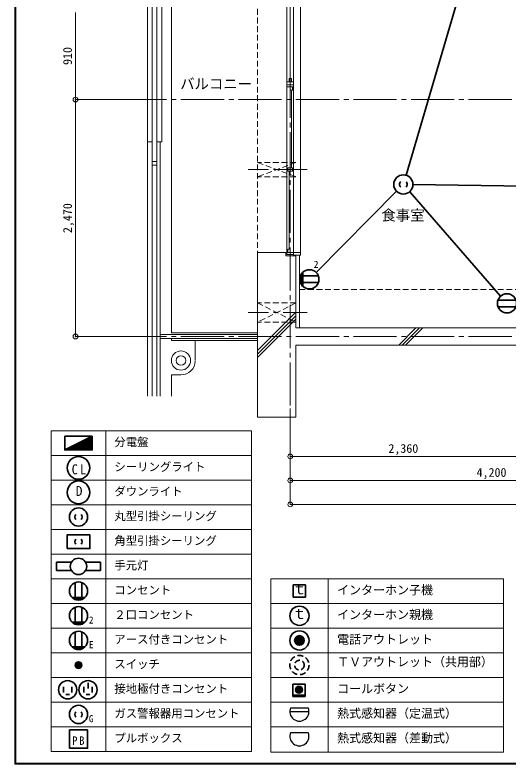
# Model space of a CAD drawing. Units: millimetres at full size, sheet at 1:50. Extents: x -9674 to 9699, y -6794 to 6791.
# Drawn here: x -9674 to -4531, y -6794 to 1015 of the extents above; entities that cross this region are included whole.
import ezdxf
from ezdxf.enums import TextEntityAlignment as Align

# ---------------------------------------------------------------- set-up
doc = ezdxf.new("R2010")
doc.units = ezdxf.units.MM
doc.header["$LTSCALE"] = 50
doc.header["$PDMODE"] = 32
doc.header["$PDSIZE"] = 50
for name, pattern in [('CHAIN1', [8, 5, -1, 1, -1]), ('CHAIN2', [12, 9, -1, 1, -1]), ('DASHED1', [1.8, 1.2, -0.6])]:
    doc.linetypes.add(name, pattern=pattern)
for name, color, linetype, lineweight in [('0-0_図面枠', 7, 'Continuous', 9), ('1-0_芯', 134, 'CHAIN2', 9), ('1-1_躯体', 134, 'Continuous', 9), ('1-3_建具', 134, 'Continuous', 9), ('1-6_ﾊﾞﾙｺﾆｰ・階段', 134, 'Continuous', 9), ('1-7_その他', 134, 'DASHED1', 9), ('1-8_ハッチ', 134, 'Continuous', 9), ('1-B_寸法', 134, 'Continuous', 9), ('1-C_梁', 134, 'DASHED1', 9), ('2-0_芯', 2, 'Continuous', 35), ('2-E', 2, 'Continuous', 35), ('3-3', 1, 'Continuous', 25)]:
    doc.layers.add(name, color=color, linetype=linetype, lineweight=lineweight)
doc.layers.add('1-A_文字', color=134, linetype='Continuous')
doc.styles.add('ＭＳ ゴシック', font='')
doc.styles.get('ＭＳ ゴシック').set_extended_font_data('MS Gothic')

msp = doc.modelspace()

# ---------------------------------------------------------------- linework, layer by layer
at = {"layer": '0-0_図面枠'}
for p, q in [((-9673.92, 6791.43), (-9673.92, -6793.93)), ((-9672.16, 6789.66), (-9672.16, -6792.16)), ((-9670.4, 6787.9), (-9670.4, -6790.4)), ((-9668.64, -6788.64), (-9668.64, 6786.14)), ((-9666.87, 6784.38), (-9666.87, -6786.88)), ((-9665.11, 6782.61), (-9665.11, -6785.11)), ((-9663.35, 6780.85), (-9663.35, -6783.35)), ((-9673.92, -6793.93), (9698.92, -6793.93)), ((-9672.16, -6792.16), (9697.16, -6792.16)), ((-9670.4, -6790.4), (9695.4, -6790.4)), ((9693.64, -6788.64), (-9668.64, -6788.64)), ((-9666.87, -6786.88), (9691.87, -6786.88)), ((-9665.11, -6785.11), (9690.11, -6785.11)), ((-9663.35, -6783.35), (9688.35, -6783.35))]:
    msp.add_line(p, q, dxfattribs=at)
at = {"layer": '1-0_芯'}
for p, q in [((-6802.71, 4592.91), (-6802.71, -3087.09)), ((-8542.71, 132.91), (8067.29, 132.91)), ((-8542.71, -2337.09), (8067.29, -2337.09))]:
    msp.add_line(p, q, dxfattribs=at)
at = {"layer": '1-1_躯体'}
for p, q in [((-6847.71, -1497.09), (-6847.71, -1462.09)), ((-6742.71, -1497.09), (-6847.71, -1497.09)), ((-6742.71, -1497.09), (-6742.71, -2247.09)), ((5957.29, -2247.09), (-6742.71, -2247.09)), ((5957.29, -2427.09), (-6742.71, -2427.09)), ((-6742.71, -2427.09), (-6742.71, -3177.09)), ((-7142.71, -3177.09), (-6742.71, -3177.09))]:
    msp.add_line(p, q, dxfattribs=at)
msp.add_lwpolyline([(-6847.71, -1462.09), (-7142.71, -1462.09), (-7142.71, -3177.09)], dxfattribs=at)
at = {"layer": '1-3_建具'}
for p, q in [((-6695.71, 2967.91), (-6695.71, -1462.09)), ((-6837.71, 332.91), (-6837.71, 1172.91)), ((-6767.71, 332.91), (-6767.71, 1172.91)), ((-6802.71, 1152.91), (-6802.71, 352.91)), ((-6837.71, 332.91), (-6837.71, 252.91)), ((-6767.71, 317.91), (-6837.71, 317.91)), ((-6790.71, 352.91), (-6814.71, 352.91)), ((-6814.71, 352.91), (-6814.71, 317.91)), ((-6790.71, 352.91), (-6790.71, 317.91)), ((-6767.71, 252.91), (-6767.71, 332.91)), ((-6837.71, 287.91), (-6767.71, 287.91)), ((-6767.71, 267.91), (-6837.71, 267.91)), ((-6837.71, -1447.09), (-6837.71, 252.91)), ((-6802.71, 232.91), (-6802.71, 267.91)), ((-6778.71, 232.91), (-6778.71, 267.91)), ((-6767.71, -1447.09), (-6767.71, 252.91)), ((-6778.71, 232.91), (-6802.71, 232.91)), ((-6790.71, 232.91), (-6790.71, -579.59)), ((-6941.19, -597.09), (-6664.23, -597.09)), ((-6826.71, -614.59), (-6826.71, -579.59)), ((-6778.71, -614.59), (-6826.71, -614.59)), ((-6814.71, -1427.09), (-6814.71, -614.59)), ((-6802.71, -614.59), (-6802.71, -579.59)), ((-6837.71, -1482.09), (-6837.71, -1447.09)), ((-6767.71, -1462.09), (-6837.71, -1462.09)), ((-6837.71, -1482.09), (-6767.71, -1482.09)), ((-6826.71, -1427.09), (-6802.71, -1427.09)), ((-6826.71, -1427.09), (-6826.71, -1462.09)), ((-6802.71, -1427.09), (-6802.71, -1462.09)), ((-6767.71, -1447.09), (-6767.71, -1462.09)), ((-6767.71, -1487.09), (-6767.71, -1462.09)), ((-6695.71, -1487.09), (-6767.71, -1487.09))]:
    msp.add_line(p, q, dxfattribs=at)
for points in [[(-6778.71, -614.59), (-6778.71, -579.59), (-6826.71, -579.59)], [(-6695.71, -1487.09), (-6695.71, -1462.09), (-6767.71, -1462.09)]]:
    msp.add_lwpolyline(points, dxfattribs=at)
at = {"layer": '1-6_ﾊﾞﾙｺﾆｰ・階段'}
for p, q in [((-8142.71, -307.09), (-8142.71, 2997.38)), ((-8042.71, -2297.09), (-8042.71, 2966.68)), ((-8292.71, -2959.72), (-8292.71, 2792.91)), ((-8242.71, -2959.72), (-8242.71, 2792.91)), ((-8192.71, -2959.72), (-8192.71, 2792.91)), ((-8292.71, -307.09), (-8242.71, -307.09)), ((-8192.71, -307.09), (-8142.71, -307.09)), ((-8157.71, -2959.72), (-8157.71, -307.09)), ((-8242.71, -512.09), (-8192.71, -512.09)), ((-8242.71, -552.09), (-8192.71, -552.09)), ((-7142.71, -2317.09), (-8157.71, -2317.09)), ((-7142.71, -2297.09), (-8042.71, -2297.09)), ((-7142.71, -2357.09), (-8157.71, -2357.09)), ((-8042.71, -2377.09), (-8042.71, -2357.09)), ((-7142.71, -2377.09), (-8042.71, -2377.09)), ((-7792.71, -2587.09), (-7792.71, -2377.09))]:
    msp.add_line(p, q, dxfattribs=at)
msp.add_lwpolyline([(-7942.71, -2737.09), (-8042.71, -2737.09), (-8042.71, -2959.72)], dxfattribs=at)
for radius in [100, 50]:
    msp.add_circle((-7942.71, -2587.09), radius, dxfattribs=at)
msp.add_arc((-7942.71, -2587.09), 150, 270, 357.77329, dxfattribs=at)
at = {"layer": '1-7_その他'}
for p, q in [((-6742.71, -522.09), (-7142.71, -522.09)), ((-6742.71, -522.09), (-7142.71, -672.09)), ((-7142.71, -522.09), (-6742.71, -672.09)), ((-6742.71, -672.09), (-7142.71, -672.09)), ((-6742.71, -1987.09), (-7142.71, -1987.09)), ((-7142.71, -1987.09), (-6742.71, -2187.09)), ((-6742.71, -1987.09), (-7142.71, -2187.09)), ((-6742.71, -2187.09), (-7142.71, -2187.09))]:
    msp.add_line(p, q, dxfattribs=at)
at = {"layer": '1-7_その他', "linetype": 'CHAIN1'}
for p, q in [((-6627.71, -597.09), (-7242.71, -597.09)), ((-6627.71, -2087.09), (-7242.71, -2087.09))]:
    msp.add_line(p, q, dxfattribs=at)
at = {"layer": '1-8_ハッチ'}
for p, q in [((-6707.71, -1487.09), (-6707.71, -2247.09)), ((-7142.71, -2484.28), (-6742.71, -2084.28)), ((-7142.71, -2519.63), (-6742.71, -2119.63)), ((-7142.71, -2554.99), (-6742.71, -2154.99)), ((-5671.31, -2427.09), (-5491.31, -2247.09)), ((-5635.96, -2427.09), (-5455.96, -2247.09)), ((-5600.6, -2427.09), (-5420.6, -2247.09))]:
    msp.add_line(p, q, dxfattribs=at)
at = {"layer": '1-B_寸法'}
for p, q in [((-9042.71, 1042.91), (-9042.71, 132.91)), ((-9042.71, 132.91), (-9042.71, -2337.09)), ((-9042.71, 132.91), (-8542.71, 132.91)), ((-9042.71, -2337.09), (-8542.71, -2337.09)), ((-6802.71, -3087.09), (-6802.71, -4087.09)), ((-6802.71, -3587.09), (-4442.71, -3587.09)), ((-6802.71, -3837.09), (-2602.71, -3837.09)), ((-6802.71, -4087.09), (6297.29, -4087.09))]:
    msp.add_line(p, q, dxfattribs=at)
for p in [(-9042.71, 132.91), (-9042.71, -2337.09), (-6802.71, -3587.09), (-6802.71, -3837.09), (-6802.71, -4087.09)]:
    msp.add_point(p, dxfattribs=at)
at = {"layer": '1-C_梁'}
for p, q in [((-7142.71, 2967.91), (-7142.71, -1462.09)), ((-6707.71, -1847.09), (-4442.71, -1847.09))]:
    msp.add_line(p, q, dxfattribs=at)
at = {"layer": '2-0_芯'}
for p, q in [((-4694.41, 2410.58), (-5594.45, -655.49)), ((-5522.62, -752.72), (-3007.64, -785.17)), ((-5693.01, -822.44), (-6532.33, -1668.99)), ((-4607.91, -1915.94), (-5556.92, -826.82)), ((-6699.77, -1715.7), (-6699.77, -1764.34)), ((-6696.45, -1705.02), (-6509.06, -1705.02)), ((-6693.77, -1698.56), (-6693.77, -1781.49)), ((-6687.77, -1687.34), (-6687.77, -1792.7)), ((-6681.77, -1678.71), (-6681.77, -1801.33)), ((-6675.77, -1671.68), (-6675.77, -1808.36)), ((-6672.77, -1668.61), (-6672.77, -1811.44)), ((-6696.45, -1775.02), (-6509.06, -1775.02)), ((-4635.89, -1956.35), (-4448.5, -1956.35)), ((-4635.89, -2026.35), (-4448.5, -2026.35))]:
    msp.add_line(p, q, dxfattribs=at)
for centre, radius in [((-5622.61, -751.43), 100), ((-6602.75, -1740.02), 100.02), ((-4542.2, -1991.35), 100.02)]:
    msp.add_circle(centre, radius, dxfattribs=at)
for centre, start, end in [((-5622.53, -751.43), 134.60828, 225.39175), ((-5622.69, -751.43), 314.60828, 45.39175)]:
    msp.add_arc(centre, 40.08, start, end, dxfattribs=at)
at = {"layer": '2-E', "color": 7, "lineweight": 9}
for p, q in [((-9296.22, -3318.86), (-7206.22, -3318.86)), ((-9296.22, -3318.86), (-9296.22, -6662.63)), ((-8726.22, -3318.86), (-8726.22, -6662.63)), ((-7206.22, -3318.86), (-7206.22, -6662.63)), ((-9296.22, -3576.08), (-7206.22, -3576.08)), ((-9296.22, -3833.29), (-7206.22, -3833.29)), ((-9296.22, -4090.5), (-7206.22, -4090.5)), ((-9296.22, -4347.71), (-7206.22, -4347.71)), ((-9296.22, -4604.93), (-7206.22, -4604.93)), ((-9296.22, -4862.14), (-7206.22, -4862.14)), ((-7006.83, -4862.14), (-4579.74, -4862.14)), ((-6406.83, -4862.14), (-6406.83, -6669.39)), ((-4579.74, -4862.14), (-4579.74, -6669.39)), ((-9296.22, -5119.35), (-7206.22, -5119.35)), ((-7006.83, -5119.35), (-4579.74, -5119.35)), ((-9296.22, -5376.56), (-7206.22, -5376.56)), ((-7006.83, -5376.56), (-4579.74, -5376.56)), ((-9296.22, -5633.78), (-7206.22, -5633.78)), ((-7006.83, -5633.78), (-4579.74, -5633.78)), ((-9296.22, -5890.99), (-7206.22, -5890.99)), ((-7006.83, -5890.99), (-4579.74, -5890.99)), ((-9296.22, -6148.2), (-7206.22, -6148.2)), ((-7006.83, -6148.2), (-4579.74, -6148.2)), ((-9296.22, -6405.41), (-7206.22, -6405.41)), ((-7006.83, -6405.41), (-4579.74, -6405.41)), ((-9296.22, -6662.63), (-7206.22, -6662.63))]:
    msp.add_line(p, q, dxfattribs=at)
at = {"layer": '2-E'}
for p, q in [((-8867.19, -3375.46), (-9155.25, -3375.46)), ((-8985.3, -3434.51), (-8867.19, -3434.51)), ((-8976.66, -3430.19), (-8867.19, -3430.19)), ((-8968.02, -3425.87), (-8867.19, -3425.87)), ((-8959.38, -3421.55), (-8867.19, -3421.55)), ((-8950.74, -3417.23), (-8867.19, -3417.23)), ((-8942.1, -3412.91), (-8867.19, -3412.91)), ((-8933.46, -3408.59), (-8867.19, -3408.59)), ((-8924.82, -3404.27), (-8867.19, -3404.27)), ((-8916.18, -3399.95), (-8867.19, -3399.95)), ((-8907.54, -3395.63), (-8867.19, -3395.63)), ((-8898.9, -3391.31), (-8867.19, -3391.31)), ((-8890.26, -3386.99), (-8867.19, -3386.99)), ((-8881.62, -3382.67), (-8867.19, -3382.67)), ((-8872.98, -3378.35), (-8867.19, -3378.35)), ((-9140.82, -3512.27), (-8867.19, -3512.27)), ((-9132.18, -3507.95), (-8867.19, -3507.95)), ((-9123.54, -3503.63), (-8867.19, -3503.63)), ((-9114.9, -3499.31), (-8867.19, -3499.31)), ((-9106.26, -3494.99), (-8867.19, -3494.99)), ((-9097.62, -3490.67), (-8867.19, -3490.67)), ((-9088.98, -3486.35), (-8867.19, -3486.35)), ((-9080.34, -3482.03), (-8867.19, -3482.03)), ((-9071.7, -3477.71), (-8867.19, -3477.71)), ((-9063.06, -3473.39), (-8867.19, -3473.39)), ((-9054.42, -3469.07), (-8867.19, -3469.07)), ((-9045.78, -3464.75), (-8867.19, -3464.75)), ((-9037.14, -3460.43), (-8867.19, -3460.43)), ((-9028.5, -3456.11), (-8867.19, -3456.11)), ((-9019.86, -3451.79), (-8867.19, -3451.79)), ((-9011.22, -3447.47), (-8867.19, -3447.47)), ((-9002.58, -3443.15), (-8867.19, -3443.15)), ((-8993.94, -3438.83), (-8867.19, -3438.83)), ((-9149.46, -3516.59), (-8867.19, -3516.59)), ((-9111.22, -3519.48), (-8911.22, -3519.48)), ((-9239.26, -4690.77), (-9239.26, -4776.29)), ((-9085.27, -4690.77), (-9239.26, -4690.77)), ((-8783.17, -4690.77), (-8937.16, -4690.77)), ((-8783.17, -4776.29), (-8783.17, -4690.77)), ((-9239.26, -4776.29), (-9085.27, -4776.29)), ((-8937.16, -4776.29), (-8783.17, -4776.29)), ((-9044.47, -5079.76), (-9044.47, -4901.73)), ((-8977.97, -5079.76), (-8977.97, -4901.73)), ((-8943.37, -5057.26), (-9079.06, -5057.26)), ((-8946.29, -5060.11), (-9076.14, -5060.11)), ((-8952.97, -5065.81), (-9069.46, -5065.81)), ((-8961.17, -5071.51), (-9061.26, -5071.51)), ((-8971.83, -5077.21), (-9050.61, -5077.21)), ((-8988.11, -5082.91), (-9034.32, -5082.91)), ((-9044.47, -5336.97), (-9044.47, -5158.95)), ((-8977.97, -5336.97), (-8977.97, -5158.95)), ((-8943.37, -5314.47), (-9079.06, -5314.47)), ((-8946.29, -5317.32), (-9076.14, -5317.32)), ((-8952.97, -5323.02), (-9069.46, -5323.02)), ((-8961.17, -5328.72), (-9061.26, -5328.72)), ((-8971.83, -5334.42), (-9050.61, -5334.42)), ((-8988.11, -5340.12), (-9034.32, -5340.12)), ((-9044.47, -5594.18), (-9044.47, -5416.16)), ((-8977.97, -5594.18), (-8977.97, -5416.16)), ((-8943.37, -5571.68), (-9079.06, -5571.68)), ((-8946.29, -5574.54), (-9076.14, -5574.54)), ((-8952.97, -5580.24), (-9069.46, -5580.24)), ((-8961.17, -5585.94), (-9061.26, -5585.94)), ((-8971.83, -5591.64), (-9050.61, -5591.64)), ((-8988.11, -5597.34), (-9034.32, -5597.34)), ((-8977.01, -5762.38), (-9045.42, -5762.38)), ((-8978.25, -5753.26), (-9044.18, -5753.26)), ((-8978.25, -5771.5), (-9044.18, -5771.5)), ((-8982.28, -5744.14), (-9040.15, -5744.14)), ((-8990.69, -5735.02), (-9031.74, -5735.02)), ((-8982.28, -5780.63), (-9040.15, -5780.63)), ((-8990.69, -5789.75), (-9031.74, -5789.75)), ((-9167.08, -5989.59), (-9167.08, -6049.59)), ((-9080.93, -5989.59), (-9080.93, -6049.59)), ((-8955.08, -5989.59), (-8955.08, -6049.59)), ((-8912, -5946.52), (-8912, -6006.52)), ((-8868.93, -5989.59), (-8868.93, -6049.59)), ((-9104, -6068.93), (-9144, -6068.93)), ((-8892, -6068.93), (-8932, -6068.93)), ((-8916.22, -6439.02), (-9106.22, -6439.02)), ((-9106.22, -6439.02), (-9106.22, -6629.02))]:
    msp.add_line(p, q, dxfattribs=at)
at = {"layer": '2-E', "color": 3}
for p, q in [((-6641.83, -4925.93), (-6771.83, -4925.93)), ((-6771.83, -4925.93), (-6771.83, -5055.93)), ((-6641.83, -5055.93), (-6641.83, -4925.93)), ((-6771.83, -5055.93), (-6641.83, -5055.93)), ((-6736.83, -5465.36), (-6676.83, -5465.36)), ((-6728.63, -5460.36), (-6685.04, -5460.36)), ((-6756.83, -5505.36), (-6656.83, -5505.36)), ((-6756.58, -5500.36), (-6657.08, -5500.36)), ((-6756.58, -5510.36), (-6657.08, -5510.36)), ((-6755.82, -5495.36), (-6657.84, -5495.36)), ((-6755.82, -5515.36), (-6657.84, -5515.36)), ((-6754.53, -5490.36), (-6659.14, -5490.36)), ((-6754.53, -5520.36), (-6659.14, -5520.36)), ((-6752.66, -5485.36), (-6661.01, -5485.36)), ((-6752.66, -5525.36), (-6661.01, -5525.36)), ((-6750.13, -5480.36), (-6663.53, -5480.36)), ((-6750.13, -5530.36), (-6663.53, -5530.36)), ((-6746.83, -5475.36), (-6666.83, -5475.36)), ((-6746.83, -5535.36), (-6666.83, -5535.36)), ((-6742.54, -5470.36), (-6671.12, -5470.36)), ((-6742.54, -5540.36), (-6671.12, -5540.36)), ((-6736.83, -5545.36), (-6676.83, -5545.36)), ((-6728.63, -5550.36), (-6685.04, -5550.36)), ((-6645.36, -5959.86), (-6775.36, -5959.86)), ((-6775.36, -5959.86), (-6775.36, -6089.86)), ((-6677.5, -6009.87), (-6746.91, -6009.87)), ((-6681.75, -6000.27), (-6742.67, -6000.27)), ((-6690.6, -5990.67), (-6733.81, -5990.67)), ((-6645.36, -6089.86), (-6645.36, -5959.86)), ((-6775.36, -6074.86), (-6645.36, -6074.86)), ((-6775.36, -6079.86), (-6645.36, -6079.86)), ((-6775.36, -6084.86), (-6645.36, -6084.86)), ((-6775.36, -6089.86), (-6645.36, -6089.86)), ((-6676.2, -6019.47), (-6748.21, -6019.47)), ((-6677.5, -6029.08), (-6746.91, -6029.08)), ((-6681.75, -6038.68), (-6742.67, -6038.68)), ((-6690.6, -6048.28), (-6733.81, -6048.28))]:
    msp.add_line(p, q, dxfattribs=at)
at = {"layer": '2-E'}
for points in [[(-9155.25, -3519.48), (-8867.19, -3519.48), (-8867.19, -3375.46)], [(-9155.25, -3375.46), (-9155.25, -3519.48), (-8867.19, -3375.46)], [(-9106.22, -6629.02), (-8916.22, -6629.02), (-8916.22, -6439.02)]]:
    msp.add_lwpolyline(points, dxfattribs=at)
msp.add_lwpolyline([(-9129.97, -4547.57), (-8892.47, -4547.57), (-8892.47, -4405.07), (-9129.97, -4405.07)], close=True, dxfattribs=at)
at = {"layer": '2-E', "color": 7, "lineweight": 9}
msp.add_lwpolyline([(-7006.83, -4862.14), (-7006.83, -6669.39), (-4579.74, -6669.39)], dxfattribs=at)
at = {"layer": '2-E'}
for centre, radius in [((-9011.22, -3706.46), 118.77), ((-9011.22, -3961.89), 118.77), ((-9011.22, -4219.11), 95), ((-9011.22, -4733.53), 85.52), ((-9011.22, -4990.74), 95.02), ((-9011.22, -5247.96), 95.02), ((-9011.22, -5505.17), 95.02), ((-9011.22, -5762.38), 34.21), ((-9124, -6019.59), 95), ((-8912, -6019.59), 95), ((-9011.22, -6276.81), 95)]:
    msp.add_circle(centre, radius, dxfattribs=at)
at = {"layer": '2-E', "color": 3}
for centre, radius in [((-6706.83, -5248.14), 100), ((-6706.83, -5505.36), 100), ((-6706.83, -5505.36), 50), ((-6712.21, -6019.47), 36.01)]:
    msp.add_circle(centre, radius, dxfattribs=at)
at = {"layer": '2-E', "color": 3, "linetype": 'DASHED1'}
for radius in [100.02, 50.02]:
    msp.add_circle((-6706.83, -5762.57), radius, dxfattribs=at)
at = {"layer": '2-E'}
for centre, start, end in [((-9011.14, -4219.11), 134.60825, 225.39172), ((-9011.29, -4219.11), 314.60825, 45.39172), ((-9011.14, -4476.32), 134.60825, 225.39172), ((-9011.29, -4476.32), 314.60825, 45.39172), ((-9011.14, -6276.81), 134.60825, 225.39172), ((-9011.29, -6276.81), 314.60825, 45.39172)]:
    msp.add_arc(centre, 38.07, start, end, dxfattribs=at)
at = {"layer": '3-3'}
for p, q in [((-6806.85, -6246.8), (-6606.81, -6246.8)), ((-6798.52, -6206.79), (-6615.15, -6206.79)), ((-6798.52, -6464.01), (-6615.15, -6464.01))]:
    msp.add_line(p, q, dxfattribs=at)
for centre in [(-6706.83, -6246.79), (-6706.83, -6504)]:
    msp.add_arc(centre, 100.03, 156.4305, 23.56947, dxfattribs=at)

# ---------------------------------------------------------------- texts
at = {"layer": '1-A_文字', "style": 'ＭＳ ゴシック'}
for s, p in [('バルコニー', (-7950.9, 210.01)), ('食事室', (-5851.7, -1160.34))]:
    msp.add_text(s, height=110, dxfattribs=at).set_placement(p, align=Align.BOTTOM_LEFT)
at = {"layer": '1-B_寸法', "style": 'ＭＳ ゴシック'}
for s, p in [('910', (-9052.71, 494.16)), ('2,470', (-9052.71, -1258.34))]:
    msp.add_text(s, height=91.64, rotation=90, dxfattribs=at).set_placement(p, align=Align.BOTTOM_LEFT)
for s, p in [('2,360', (-5778.96, -3577.09)), ('4,200', (-4858.96, -3827.09))]:
    msp.add_text(s, height=91.64, dxfattribs=at).set_placement(p, align=Align.BOTTOM_LEFT)
at = {"layer": '2-0_芯', "color": 7, "style": 'ＭＳ ゴシック'}
msp.add_text('2', height=73.31, dxfattribs=at).set_placement((-6558.18, -1642.98), align=Align.BOTTOM_LEFT)
at = {"layer": '2-E', "color": 7, "style": 'ＭＳ ゴシック'}
for s, height, p in [('分電盤', 87.06, (-8637.54, -3506.84)), ('シーリングライト', 87.06, (-8637.54, -3765.83)), ('D', 104.5, (-9040.74, -4030.8)), ('ダウンライト', 87.06, (-8637.54, -4021.27)), ('丸型引掛シーリング', 87.06, (-8637.54, -4278.48)), ('角型引掛シーリング', 87.06, (-8637.54, -4535.69)), ('手元灯', 87.06, (-8637.54, -4792.91)), ('ｔ', 110, (-6781.83, -5056.86)), ('コンセント', 87.06, (-8637.54, -5050.12)), ('インターホン子機', 91.64, (-6313.49, -5053.43)), ('２口コンセント', 87.06, (-8637.54, -5307.33)), ('ｔ', 110, (-6781.83, -5314.07)), ('インターホン親機', 91.64, (-6313.49, -5310.64)), ('2', 73.31, (-8903.82, -5351)), ('アース付きコンセント', 87.06, (-8637.54, -5564.54)), ('電話アウトレット', 91.64, (-6313.49, -5567.86)), ('E', 73.31, (-8903.82, -5608.22)), ('ＴＶアウトレット（共用部）', 91.64, (-6313.49, -5802.57)), ('スイッチ', 87.06, (-8637.54, -5821.76)), ('接地極付きコンセント', 87.06, (-8637.54, -6078.97)), ('コールボタン', 91.64, (-6313.49, -6082.28)), ('ガス警報器用コンセント', 87.06, (-8637.54, -6336.18)), ('熱式感知器（定温式）', 91.64, (-6313.49, -6339.49)), ('G', 73.31, (-8903.82, -6379.85)), ('プルボックス', 87.06, (-8637.54, -6593.39)), ('熱式感知器（差動式）', 91.64, (-6313.49, -6596.71))]:
    msp.add_text(s, height=height, dxfattribs=at).set_placement(p, align=Align.BOTTOM_LEFT)
at = {"layer": '2-E', "color": 7, "attachment_point": 7, "style": 'ＭＳ ゴシック'}
for s, insert, char_height in [('\\T1.36;\\W0.9;CL', (-9082.3, -3775.36), 104.5), ('\\T1.36;\\W0.9;PB', (-9076.22, -6594.02), 87.98)]:
    msp.add_mtext(s, dxfattribs=dict(at, insert=insert, char_height=char_height))

doc.saveas('drawing.dxf')
